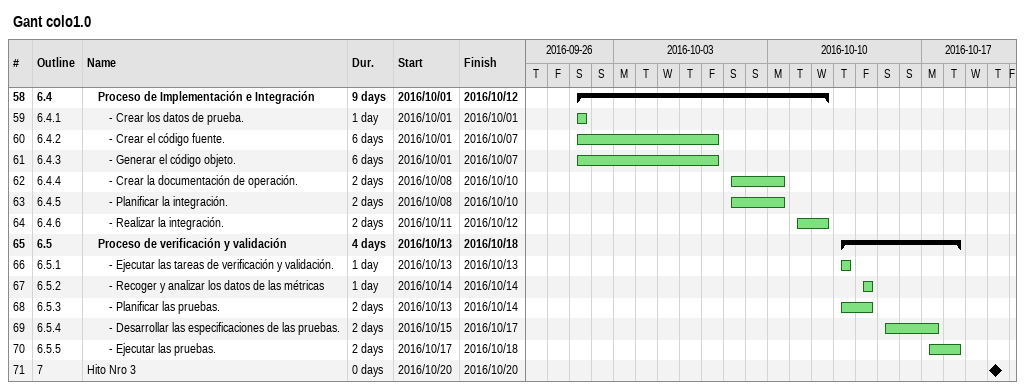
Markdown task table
Gant colo1.0

| ID | WBS | Task | Duration | Start | Finish |
|---|---|---|---|---|---|
| 58 | 6.4 | **Proceso de Implementación e Integración** | 9d | 2016-10-01 | 2016-10-12 |
| 59 | 6.4.1 | - Crear los datos de prueba. | 1d | 2016-10-01 | 2016-10-01 |
| 60 | 6.4.2 | - Crear el código fuente. | 6d | 2016-10-01 | 2016-10-07 |
| 61 | 6.4.3 | - Generar el código objeto. | 6d | 2016-10-01 | 2016-10-07 |
| 62 | 6.4.4 | - Crear la documentación de operación. | 2d | 2016-10-08 | 2016-10-10 |
| 63 | 6.4.5 | - Planificar la integración. | 2d | 2016-10-08 | 2016-10-10 |
| 64 | 6.4.6 | - Realizar la integración. | 2d | 2016-10-11 | 2016-10-12 |
| 65 | 6.5 | **Proceso de verificación y validación** | 4d | 2016-10-13 | 2016-10-18 |
| 66 | 6.5.1 | - Ejecutar las tareas de verificación y validación. | 1d | 2016-10-13 | 2016-10-13 |
| 67 | 6.5.2 | - Recoger y analizar los datos de las métricas | 1d | 2016-10-14 | 2016-10-14 |
| 68 | 6.5.3 | - Planificar las pruebas. | 2d | 2016-10-13 | 2016-10-14 |
| 69 | 6.5.4 | - Desarrollar las especificaciones de las pruebas. | 2d | 2016-10-15 | 2016-10-17 |
| 70 | 6.5.5 | - Ejecutar las pruebas. | 2d | 2016-10-17 | 2016-10-18 |
| 71 | 7 | Hito Nro 3 | 0d | 2016-10-20 | 2016-10-20 |
